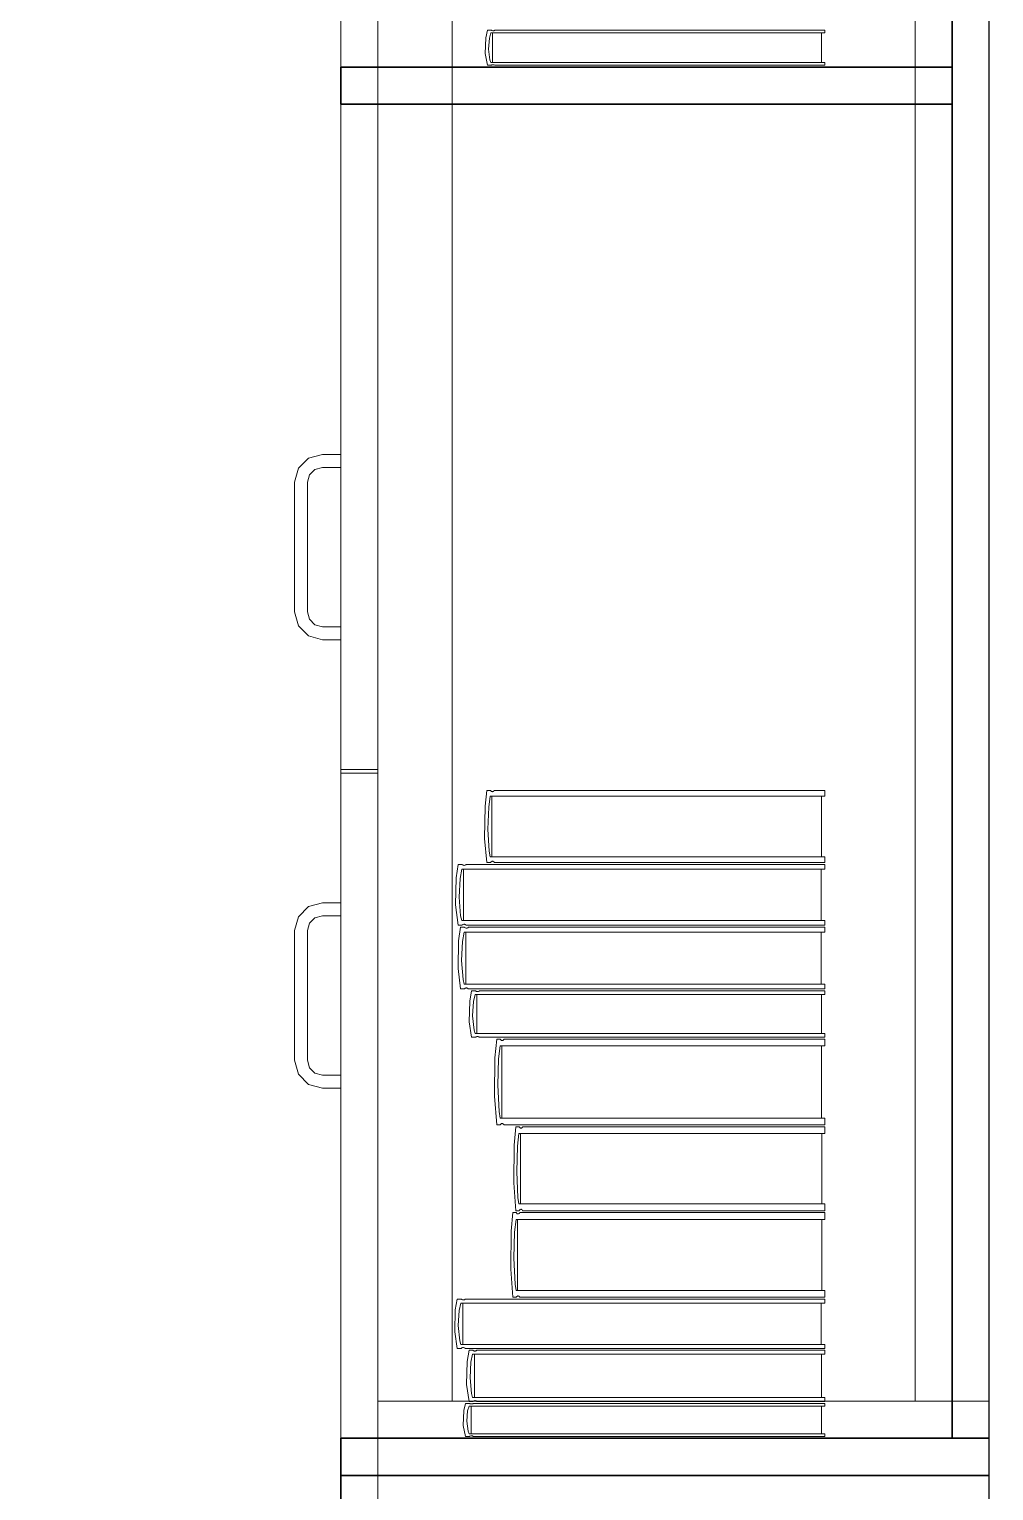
# Model space of a CAD drawing. Header units: inches. Extents: x -19 to 5698, y -728 to 92.
# Drawn here: x 316.702 to 317.223, y 34.516 to 35.305 of the extents above; entities that cross this region are included whole.
import ezdxf

# ---------------------------------------------------------------- set-up
doc = ezdxf.new("R2010")
doc.units = ezdxf.units.IN
doc.header["$MEASUREMENT"] = 0
doc.set_wipeout_variables(frame=1)
doc.linetypes.add('Wipeout_Contour', pattern=[1, 0, -1])
for name, color, linetype in [('02 _ ARQ _ ZON _ Espacio.3D', 7, 'Continuous'), ('Acabado - Muros', 7, 'Continuous'), ('Interior - Mobiliario', 7, 'Continuous')]:
    doc.layers.add(name, color=color, linetype=linetype)

msp = doc.modelspace()

# ---------------------------------------------------------------- linework, layer by layer
at = {"layer": '02 _ ARQ _ ZON _ Espacio.3D', "color": 254, "linetype": 'Continuous', "lineweight": 0, "flags": 128}
msp.add_lwpolyline([(314.57005, 30.6), (315.07005, 30.6), (315.06967, 29.75), (317.22003, 29.74998), (317.22003, 39.74998), (315.80476, 39.75), (315.80366, 39.4), (315.07005, 39.4), (315.07003, 39), (314.57003, 39)], dxfattribs=at)
at = {"layer": 'Interior - Mobiliario', "color": 175, "linetype": 'Continuous', "lineweight": 13}
for p, q in [((316.89002, 36.0046), (316.89002, 34.5446)), ((317.20002, 34.5446), (317.20002, 36.0046)), ((316.94818, 35.30039), (316.94796, 35.29192)), ((316.94918, 35.30455), (316.94818, 35.30039)), ((316.95116, 35.30455), (316.94918, 35.30455)), ((316.9497, 35.29436), (316.95016, 35.3002)), ((316.95016, 35.3002), (316.951, 35.30303)), ((316.951, 35.30303), (317.13136, 35.30303)), ((316.95126, 35.30448), (316.95116, 35.30455)), ((316.95149, 35.30436), (316.95126, 35.30448)), ((316.95174, 35.30428), (316.95149, 35.30436)), ((316.952, 35.30424), (316.95174, 35.30428)), ((316.95227, 35.30423), (316.952, 35.30424)), ((316.95254, 35.30427), (316.95227, 35.30423)), ((316.95279, 35.30434), (316.95254, 35.30427)), ((316.95303, 35.30445), (316.95279, 35.30434)), ((316.95318, 35.30455), (316.95303, 35.30445)), ((317.13136, 35.30455), (316.95318, 35.30455)), ((317.13136, 35.30303), (317.13136, 35.30455)), ((316.95046, 35.28856), (316.9497, 35.29436)), ((316.84703, 35.0681), (316.85252, 35.07359)), ((316.85252, 35.07359), (316.86002, 35.0756)), ((316.86002, 35.0686), (316.85602, 35.06753)), ((316.86002, 35.0756), (316.87002, 35.0756)), ((316.87002, 35.0686), (316.86002, 35.0686)), ((316.87002, 35.0756), (316.87002, 35.0686)), ((316.84502, 35.0606), (316.84703, 35.0681)), ((316.84502, 34.9906), (316.84502, 35.0606)), ((316.85309, 35.0646), (316.85202, 35.0606)), ((316.85202, 35.0606), (316.85202, 34.9906)), ((316.85602, 35.06753), (316.85309, 35.0646)), ((316.84703, 34.9831), (316.84502, 34.9906)), ((316.85202, 34.9906), (316.85309, 34.9866)), ((316.85252, 34.97761), (316.84703, 34.9831)), ((316.85309, 34.9866), (316.85602, 34.98368)), ((316.85602, 34.98368), (316.86002, 34.9826)), ((316.86002, 34.9826), (316.87002, 34.9826)), ((316.87002, 34.9826), (316.87002, 34.9756)), ((316.86002, 34.9756), (316.85252, 34.97761)), ((316.87002, 34.9756), (316.86002, 34.9756)), ((316.87002, 34.9056), (316.89002, 34.9056)), ((316.87002, 34.9036), (316.89002, 34.9036)), ((316.94883, 34.89423), (316.94783, 34.8857)), ((316.95081, 34.89423), (316.94883, 34.89423)), ((316.94982, 34.8853), (316.95066, 34.89112)), ((316.95066, 34.89112), (317.13136, 34.89112)), ((316.95092, 34.89408), (316.95081, 34.89423)), ((316.95115, 34.89384), (316.95092, 34.89408)), ((316.9514, 34.89368), (316.95115, 34.89384)), ((316.95166, 34.89359), (316.9514, 34.89368)), ((316.95157, 34.89112), (316.95157, 34.85847)), ((316.95193, 34.89358), (316.95166, 34.89359)), ((316.9522, 34.89365), (316.95193, 34.89358)), ((316.95245, 34.8938), (316.9522, 34.89365)), ((316.95269, 34.89402), (316.95245, 34.8938)), ((316.95284, 34.89423), (316.95269, 34.89402)), ((317.13136, 34.89423), (316.95284, 34.89423)), ((317.12954, 34.85847), (317.12954, 34.89112)), ((317.13136, 34.89112), (317.13136, 34.89423)), ((316.94783, 34.8857), (316.9476, 34.86832)), ((316.94935, 34.87333), (316.94982, 34.8853)), ((316.95011, 34.86141), (316.94935, 34.87333)), ((316.9476, 34.86832), (316.94883, 34.85536)), ((316.94883, 34.85536), (316.95081, 34.85536)), ((316.95066, 34.85847), (316.95011, 34.86141)), ((317.13136, 34.85847), (316.95066, 34.85847)), ((316.95081, 34.85536), (316.95096, 34.85556)), ((316.95096, 34.85556), (316.9512, 34.85579)), ((316.9512, 34.85579), (316.95146, 34.85593)), ((316.95146, 34.85593), (316.95172, 34.85601)), ((316.95172, 34.85601), (316.95199, 34.856)), ((316.95199, 34.856), (316.95225, 34.85591)), ((316.95225, 34.85591), (316.9525, 34.85574)), ((316.9525, 34.85574), (316.95273, 34.85551)), ((316.95273, 34.85551), (316.95284, 34.85536)), ((316.95284, 34.85536), (317.13136, 34.85536)), ((317.13136, 34.85536), (317.13136, 34.85847)), ((316.93325, 34.85436), (316.93217, 34.84715)), ((316.9354, 34.85436), (316.93325, 34.85436)), ((316.93432, 34.8468), (316.93523, 34.85173)), ((316.93523, 34.85173), (317.13136, 34.85173)), ((316.93551, 34.85423), (316.9354, 34.85436)), ((316.93576, 34.85403), (316.93551, 34.85423)), ((316.93604, 34.85389), (316.93576, 34.85403)), ((316.93632, 34.85381), (316.93604, 34.85389)), ((316.93622, 34.85173), (316.93622, 34.82412)), ((316.93661, 34.85381), (316.93632, 34.85381)), ((316.9369, 34.85387), (316.93661, 34.85381)), ((316.93718, 34.85399), (316.9369, 34.85387)), ((316.93743, 34.85418), (316.93718, 34.85399)), ((316.9376, 34.85436), (316.93743, 34.85418)), ((317.13136, 34.85436), (316.9376, 34.85436)), ((317.12938, 34.82412), (317.12938, 34.85173)), ((317.13136, 34.85173), (317.13136, 34.85436)), ((316.93217, 34.84715), (316.93192, 34.83245)), ((316.93382, 34.83669), (316.93432, 34.8468)), ((316.85252, 34.83159), (316.84703, 34.8261)), ((316.86002, 34.8336), (316.85252, 34.83159)), ((316.87002, 34.8336), (316.86002, 34.8336)), ((316.87002, 34.8266), (316.87002, 34.8336)), ((316.93192, 34.83245), (316.93325, 34.82149)), ((316.93464, 34.82661), (316.93382, 34.83669)), ((316.84703, 34.8261), (316.84502, 34.8186)), ((316.85309, 34.8226), (316.85602, 34.82553)), ((316.85602, 34.82553), (316.86002, 34.8266)), ((316.86002, 34.8266), (316.87002, 34.8266)), ((316.93523, 34.82412), (316.93464, 34.82661)), ((317.13136, 34.82412), (316.93523, 34.82412)), ((317.13136, 34.82149), (317.13136, 34.82412)), ((316.84502, 34.8186), (316.84502, 34.7486)), ((316.85202, 34.8186), (316.85309, 34.8226)), ((316.85202, 34.7486), (316.85202, 34.8186)), ((316.93325, 34.82149), (316.9354, 34.82149)), ((316.93456, 34.82049), (316.93348, 34.81316)), ((316.9367, 34.82049), (316.93456, 34.82049)), ((316.9354, 34.82149), (316.93557, 34.82166)), ((316.93557, 34.82166), (316.93582, 34.82185)), ((316.93562, 34.81281), (316.93653, 34.81781)), ((316.93582, 34.82185), (316.9361, 34.82198)), ((316.9361, 34.82198), (316.93639, 34.82204)), ((316.93639, 34.82204), (316.93668, 34.82203)), ((316.93653, 34.81781), (317.13136, 34.81781)), ((316.93668, 34.82203), (316.93697, 34.82195)), ((316.93681, 34.82036), (316.9367, 34.82049)), ((316.93706, 34.82015), (316.93681, 34.82036)), ((316.93697, 34.82195), (316.93724, 34.82181)), ((316.93733, 34.82001), (316.93706, 34.82015)), ((316.93724, 34.82181), (316.93749, 34.82161)), ((316.93761, 34.81994), (316.93733, 34.82001)), ((316.93749, 34.82161), (316.9376, 34.82149)), ((316.93751, 34.81781), (316.93751, 34.78976)), ((316.9376, 34.82149), (317.13136, 34.82149)), ((316.9379, 34.81993), (316.93761, 34.81994)), ((316.93819, 34.81999), (316.9379, 34.81993)), ((316.93846, 34.82012), (316.93819, 34.81999)), ((316.93872, 34.82031), (316.93846, 34.82012)), ((316.93888, 34.82049), (316.93872, 34.82031)), ((317.13136, 34.82049), (316.93888, 34.82049)), ((317.12939, 34.78976), (317.12939, 34.81781)), ((317.13136, 34.81781), (317.13136, 34.82049)), ((316.93348, 34.81316), (316.93324, 34.79823)), ((316.93512, 34.80253), (316.93562, 34.81281)), ((316.93594, 34.7923), (316.93512, 34.80253)), ((316.93324, 34.79823), (316.93456, 34.78709)), ((316.93653, 34.78976), (316.93594, 34.7923)), ((316.93456, 34.78709), (316.9367, 34.78709)), ((317.13136, 34.78976), (316.93653, 34.78976)), ((316.9367, 34.78709), (316.93686, 34.78727)), ((316.93686, 34.78727), (316.93711, 34.78746)), ((316.93711, 34.78746), (316.93739, 34.78759)), ((316.93739, 34.78759), (316.93768, 34.78765)), ((316.93768, 34.78765), (316.93797, 34.78764)), ((316.93797, 34.78764), (316.93825, 34.78757)), ((316.93825, 34.78757), (316.93852, 34.78742)), ((316.93852, 34.78742), (316.93877, 34.78722)), ((316.93877, 34.78722), (316.93888, 34.78709)), ((316.93888, 34.78709), (317.13136, 34.78709)), ((316.9406, 34.78609), (316.93956, 34.7806)), ((316.94268, 34.78609), (316.9406, 34.78609)), ((316.94278, 34.78599), (316.94268, 34.78609)), ((316.94302, 34.78584), (316.94278, 34.78599)), ((316.94329, 34.78574), (316.94302, 34.78584)), ((316.94356, 34.78568), (316.94329, 34.78574)), ((316.94384, 34.78567), (316.94356, 34.78568)), ((316.94412, 34.78572), (316.94384, 34.78567)), ((316.94439, 34.78581), (316.94412, 34.78572)), ((316.94463, 34.78596), (316.94439, 34.78581)), ((316.94479, 34.78609), (316.94463, 34.78596)), ((317.13136, 34.78609), (316.94479, 34.78609)), ((317.13136, 34.78709), (317.13136, 34.78976)), ((317.13136, 34.78409), (317.13136, 34.78609)), ((316.93956, 34.7806), (316.93932, 34.76939)), ((316.94115, 34.77262), (316.94163, 34.78033)), ((316.94163, 34.78033), (316.94251, 34.78409)), ((316.94251, 34.78409), (317.13136, 34.78409)), ((316.94346, 34.78409), (316.94346, 34.76304)), ((317.12945, 34.76304), (317.12945, 34.78409)), ((316.93932, 34.76939), (316.9406, 34.76103)), ((316.94194, 34.76494), (316.94115, 34.77262)), ((316.9406, 34.76103), (316.94268, 34.76103)), ((316.94251, 34.76304), (316.94194, 34.76494)), ((317.13136, 34.76304), (316.94251, 34.76304)), ((316.94268, 34.76103), (316.94283, 34.76117)), ((316.94283, 34.76117), (316.94308, 34.76131)), ((316.94308, 34.76131), (316.94335, 34.7614)), ((316.94335, 34.7614), (316.94362, 34.76145)), ((316.94362, 34.76145), (316.9439, 34.76144)), ((316.9439, 34.76144), (316.94418, 34.76139)), ((316.94418, 34.76139), (316.94444, 34.76128)), ((316.94444, 34.76128), (316.94468, 34.76113)), ((316.94468, 34.76113), (316.94479, 34.76103)), ((316.94479, 34.76103), (317.13136, 34.76103)), ((317.13136, 34.76103), (317.13136, 34.76304)), ((316.95417, 34.76003), (316.9532, 34.74988)), ((316.95609, 34.76003), (316.95417, 34.76003)), ((316.95512, 34.74939), (316.95594, 34.75633)), ((316.95594, 34.75633), (317.13136, 34.75633)), ((316.95619, 34.75985), (316.95609, 34.76003)), ((316.95642, 34.75957), (316.95619, 34.75985)), ((316.95666, 34.75937), (316.95642, 34.75957)), ((316.95692, 34.75927), (316.95666, 34.75937)), ((316.95683, 34.75633), (316.95683, 34.71743)), ((316.95718, 34.75926), (316.95692, 34.75927)), ((316.95743, 34.75934), (316.95718, 34.75926)), ((316.95768, 34.75952), (316.95743, 34.75934)), ((316.95791, 34.75978), (316.95768, 34.75952)), ((316.95806, 34.76003), (316.95791, 34.75978)), ((317.13136, 34.76003), (316.95806, 34.76003)), ((317.12959, 34.71743), (317.12959, 34.75633)), ((317.13136, 34.75633), (317.13136, 34.76003)), ((316.84502, 34.7486), (316.84703, 34.7411)), ((316.85309, 34.7446), (316.85202, 34.7486)), ((316.9532, 34.74988), (316.95298, 34.72917)), ((316.95467, 34.73514), (316.95512, 34.74939)), ((316.84703, 34.7411), (316.85252, 34.73561)), ((316.85602, 34.74168), (316.85309, 34.7446)), ((316.86002, 34.7406), (316.85602, 34.74168)), ((316.87002, 34.7406), (316.86002, 34.7406)), ((316.87002, 34.7336), (316.87002, 34.7406)), ((316.85252, 34.73561), (316.86002, 34.7336)), ((316.86002, 34.7336), (316.87002, 34.7336)), ((316.95298, 34.72917), (316.95417, 34.71372)), ((316.95541, 34.72094), (316.95467, 34.73514)), ((316.95417, 34.71372), (316.95609, 34.71372)), ((316.95594, 34.71743), (316.95541, 34.72094)), ((317.13136, 34.71743), (316.95594, 34.71743)), ((316.95609, 34.71372), (316.95624, 34.71397)), ((316.95624, 34.71397), (316.95647, 34.71424)), ((316.95647, 34.71424), (316.95672, 34.71441)), ((316.95672, 34.71441), (316.95697, 34.7145)), ((316.95697, 34.7145), (316.95723, 34.71449)), ((316.95723, 34.71449), (316.95749, 34.71438)), ((316.95749, 34.71438), (316.95773, 34.71418)), ((316.95773, 34.71418), (316.95796, 34.7139)), ((316.95796, 34.7139), (316.95806, 34.71372)), ((316.95806, 34.71372), (317.13136, 34.71372)), ((317.13136, 34.71372), (317.13136, 34.71743)), ((316.96444, 34.71272), (316.96353, 34.70279)), ((316.96625, 34.71272), (316.96444, 34.71272)), ((316.96534, 34.70232), (316.96611, 34.7091)), ((316.96611, 34.7091), (317.13136, 34.7091)), ((316.96635, 34.71255), (316.96625, 34.71272)), ((316.96656, 34.71227), (316.96635, 34.71255)), ((316.96679, 34.71208), (316.96656, 34.71227)), ((316.96703, 34.71198), (316.96679, 34.71208)), ((316.96694, 34.7091), (316.96694, 34.67106)), ((316.96727, 34.71197), (316.96703, 34.71198)), ((316.96752, 34.71205), (316.96727, 34.71197)), ((316.96775, 34.71222), (316.96752, 34.71205)), ((316.96797, 34.71248), (316.96775, 34.71222)), ((316.9681, 34.71272), (316.96797, 34.71248)), ((317.13136, 34.71272), (316.9681, 34.71272)), ((317.12969, 34.67106), (317.12969, 34.7091)), ((317.13136, 34.7091), (317.13136, 34.71272)), ((316.96353, 34.70279), (316.96332, 34.68254)), ((316.96492, 34.68838), (316.96534, 34.70232)), ((316.96332, 34.68254), (316.96444, 34.66744)), ((316.96561, 34.6745), (316.96492, 34.68838)), ((316.96611, 34.67106), (316.96561, 34.6745)), ((316.96287, 34.66644), (316.96195, 34.65641)), ((316.9647, 34.66644), (316.96287, 34.66644)), ((316.96444, 34.66744), (316.96625, 34.66744)), ((316.9648, 34.66626), (316.9647, 34.66644)), ((316.96501, 34.66598), (316.9648, 34.66626)), ((316.96524, 34.66579), (316.96501, 34.66598)), ((316.96621, 34.66593), (316.96598, 34.66576)), ((317.13136, 34.67106), (316.96611, 34.67106)), ((316.96643, 34.66619), (316.96621, 34.66593)), ((316.96625, 34.66744), (316.96639, 34.66768)), ((316.96639, 34.66768), (316.96661, 34.66794)), ((316.96657, 34.66644), (316.96643, 34.66619)), ((317.13136, 34.66644), (316.96657, 34.66644)), ((316.96661, 34.66794), (316.96684, 34.66811)), ((316.96684, 34.66811), (316.96708, 34.6682)), ((316.96708, 34.6682), (316.96733, 34.66819)), ((316.96733, 34.66819), (316.96757, 34.66808)), ((316.96757, 34.66808), (316.9678, 34.66789)), ((316.9678, 34.66789), (316.96801, 34.66761)), ((316.96801, 34.66761), (316.9681, 34.66744)), ((316.9681, 34.66744), (317.13136, 34.66744)), ((317.13136, 34.66744), (317.13136, 34.67106)), ((317.13136, 34.66278), (317.13136, 34.66644)), ((316.96378, 34.65593), (316.96456, 34.66278)), ((316.96456, 34.66278), (317.13136, 34.66278)), ((316.96548, 34.66569), (316.96524, 34.66579)), ((316.9654, 34.66278), (316.9654, 34.62437)), ((316.96573, 34.66567), (316.96548, 34.66569)), ((316.96598, 34.66576), (316.96573, 34.66567)), ((317.12968, 34.62437), (317.12968, 34.66278)), ((316.96195, 34.65641), (316.96174, 34.63596)), ((316.96335, 34.64186), (316.96378, 34.65593)), ((316.96174, 34.63596), (316.96287, 34.62071)), ((316.96406, 34.62784), (316.96335, 34.64186)), ((316.96456, 34.62437), (316.96406, 34.62784)), ((316.93279, 34.61971), (316.9317, 34.61388)), ((316.93494, 34.61971), (316.93279, 34.61971)), ((316.93505, 34.61961), (316.93494, 34.61971)), ((316.93531, 34.61945), (316.93505, 34.61961)), ((316.93558, 34.61933), (316.93531, 34.61945)), ((316.93587, 34.61927), (316.93558, 34.61933)), ((316.93616, 34.61927), (316.93587, 34.61927)), ((316.93645, 34.61932), (316.93616, 34.61927)), ((316.93672, 34.61942), (316.93645, 34.61932)), ((316.93698, 34.61957), (316.93672, 34.61942)), ((316.93714, 34.61971), (316.93698, 34.61957)), ((317.13136, 34.61971), (316.93714, 34.61971)), ((316.96287, 34.62071), (316.9647, 34.62071)), ((317.13136, 34.62437), (316.96456, 34.62437)), ((316.9647, 34.62071), (316.96484, 34.62096)), ((316.96484, 34.62096), (316.96506, 34.62122)), ((316.96506, 34.62122), (316.96529, 34.62139)), ((316.96529, 34.62139), (316.96554, 34.62148)), ((316.96554, 34.62148), (316.96579, 34.62147)), ((316.96579, 34.62147), (316.96603, 34.62136)), ((316.96603, 34.62136), (316.96626, 34.62117)), ((316.96626, 34.62117), (316.96647, 34.62089)), ((316.96647, 34.62089), (316.96657, 34.62071)), ((316.96657, 34.62071), (317.13136, 34.62071)), ((317.13136, 34.62071), (317.13136, 34.62437)), ((317.13136, 34.61759), (317.13136, 34.61971)), ((316.9317, 34.61388), (316.93145, 34.602)), ((316.93335, 34.60543), (316.93386, 34.61361)), ((316.93386, 34.61361), (316.93477, 34.61759)), ((316.93477, 34.61759), (317.13136, 34.61759)), ((316.93576, 34.61759), (316.93576, 34.59527)), ((317.12938, 34.59527), (317.12938, 34.61759)), ((316.93418, 34.59728), (316.93335, 34.60543)), ((316.93145, 34.602), (316.93279, 34.59314)), ((316.93477, 34.59527), (316.93418, 34.59728)), ((317.13136, 34.59527), (316.93477, 34.59527)), ((317.13136, 34.59314), (317.13136, 34.59527)), ((316.93279, 34.59314), (316.93494, 34.59314)), ((316.93494, 34.59314), (316.93511, 34.59328)), ((316.93511, 34.59328), (316.93536, 34.59344)), ((316.93536, 34.59344), (316.93564, 34.59354)), ((316.93564, 34.59354), (316.93593, 34.59359)), ((316.93593, 34.59359), (316.93622, 34.59358)), ((316.93622, 34.59358), (316.93651, 34.59352)), ((316.93651, 34.59352), (316.93678, 34.59341)), ((316.93678, 34.59341), (316.93703, 34.59324)), ((316.93703, 34.59324), (316.93714, 34.59314)), ((316.93714, 34.59314), (317.13136, 34.59314)), ((316.9392, 34.59214), (316.93815, 34.58607)), ((316.94129, 34.59214), (316.9392, 34.59214)), ((316.94024, 34.58578), (316.94113, 34.58993)), ((316.94113, 34.58993), (317.13136, 34.58993)), ((316.9414, 34.59203), (316.94129, 34.59214)), ((316.94164, 34.59187), (316.9414, 34.59203)), ((316.94191, 34.59175), (316.94164, 34.59187)), ((316.94218, 34.59169), (316.94191, 34.59175)), ((316.94209, 34.58993), (316.94209, 34.56669)), ((316.94247, 34.59168), (316.94218, 34.59169)), ((316.94275, 34.59173), (316.94247, 34.59168)), ((316.94302, 34.59183), (316.94275, 34.59173)), ((316.94326, 34.59199), (316.94302, 34.59183)), ((316.94342, 34.59214), (316.94326, 34.59199)), ((317.13136, 34.59214), (316.94342, 34.59214)), ((317.12944, 34.56669), (317.12944, 34.58993)), ((317.13136, 34.58993), (317.13136, 34.59214)), ((316.93815, 34.58607), (316.93791, 34.5737)), ((316.93975, 34.57727), (316.94024, 34.58578)), ((316.93791, 34.5737), (316.9392, 34.56447)), ((316.94056, 34.56878), (316.93975, 34.57727)), ((316.89002, 34.5646), (316.93002, 34.5646)), ((316.93002, 34.5646), (317.18002, 34.5646)), ((316.93736, 34.56347), (316.9363, 34.55955)), ((316.93947, 34.56347), (316.93736, 34.56347)), ((316.9392, 34.56447), (316.94129, 34.56447)), ((316.93958, 34.5634), (316.93947, 34.56347)), ((316.93982, 34.56329), (316.93958, 34.5634)), ((316.94113, 34.56669), (316.94056, 34.56878)), ((317.13136, 34.56669), (316.94113, 34.56669)), ((316.94146, 34.56338), (316.94121, 34.56327)), ((316.94129, 34.56447), (316.94145, 34.56462)), ((316.94145, 34.56462), (316.9417, 34.56478)), ((316.94162, 34.56347), (316.94146, 34.56338)), ((317.13136, 34.56347), (316.94162, 34.56347)), ((316.9417, 34.56478), (316.94197, 34.56488)), ((316.94197, 34.56488), (316.94225, 34.56494)), ((316.94225, 34.56494), (316.94253, 34.56493)), ((316.94253, 34.56493), (316.94281, 34.56487)), ((316.94281, 34.56487), (316.94307, 34.56475)), ((316.94307, 34.56475), (316.94331, 34.56458)), ((316.94331, 34.56458), (316.94342, 34.56447)), ((316.94342, 34.56447), (317.13136, 34.56447)), ((317.13136, 34.56447), (317.13136, 34.56669)), ((317.13136, 34.56204), (317.13136, 34.56347)), ((316.9363, 34.55955), (316.93606, 34.55156)), ((316.93792, 34.55387), (316.93841, 34.55937)), ((316.93841, 34.55937), (316.9393, 34.56204)), ((316.9393, 34.56204), (317.13136, 34.56204)), ((316.94009, 34.56322), (316.93982, 34.56329)), ((316.94037, 34.56318), (316.94009, 34.56322)), ((316.94066, 34.56317), (316.94037, 34.56318)), ((316.94094, 34.56321), (316.94066, 34.56317)), ((316.94121, 34.56327), (316.94094, 34.56321)), ((316.89002, 34.5446), (317.20002, 34.5446))]:
    msp.add_line(p, q, dxfattribs=at)

# ---------------------------------------------------------------- next in the draw order: wipeouts: each hides what was drawn before it
at = {"color": 254, "linetype": 'Wipeout_Contour', "lineweight": 0, "ltscale": 9807.863312}
msp.add_wipeout([(316.87002, 35.2846), (316.87002, 35.2646), (317.20002, 35.2646), (317.20002, 35.2846)], dxfattribs=at).dxf.layer = 'Interior - Mobiliario'
at = {"color": 254, "linetype": 'Wipeout_Contour', "lineweight": 0, "ltscale": 9807.860044}
msp.add_wipeout([(316.87002, 34.5046), (317.22002, 34.5046), (317.22002, 34.5246), (316.87002, 34.5246)], dxfattribs=at).dxf.layer = 'Interior - Mobiliario'

# ---------------------------------------------------------------- next in the draw order: linework, layer by layer
at = {"layer": 'Interior - Mobiliario', "color": 175, "linetype": 'Continuous', "lineweight": 13}
for p, q in [((316.89002, 35.9846), (316.89002, 34.5646)), ((316.93002, 34.5646), (316.93002, 35.9846)), ((317.18002, 35.9846), (317.18002, 34.5646)), ((316.87002, 35.2846), (316.87002, 35.6436)), ((316.89002, 35.2846), (316.89002, 35.6436)), ((316.95191, 35.30303), (316.95191, 35.28712)), ((317.12954, 35.28712), (317.12954, 35.30303)), ((316.94796, 35.29192), (316.94918, 35.2856)), ((317.20002, 35.2846), (316.87002, 35.2846)), ((316.87002, 35.2846), (316.87002, 35.2646)), ((316.87002, 35.2846), (316.87002, 35.2646)), ((316.87002, 35.2846), (316.89002, 35.2846)), ((316.94918, 35.2856), (316.95116, 35.2856)), ((316.951, 35.28712), (316.95046, 35.28856)), ((317.13136, 35.28712), (316.951, 35.28712)), ((316.95116, 35.2856), (316.95131, 35.28571)), ((316.95131, 35.28571), (316.95154, 35.28581)), ((316.95154, 35.28581), (316.9518, 35.28589)), ((316.9518, 35.28589), (316.95206, 35.28592)), ((316.95206, 35.28592), (316.95233, 35.28592)), ((316.95233, 35.28592), (316.9526, 35.28587)), ((316.9526, 35.28587), (316.95285, 35.28579)), ((316.95285, 35.28579), (316.95308, 35.28568)), ((316.95308, 35.28568), (316.95318, 35.2856)), ((316.95318, 35.2856), (317.13136, 35.2856)), ((317.13136, 35.2856), (317.13136, 35.28712)), ((317.20002, 35.2646), (317.20002, 35.2846)), ((316.87002, 35.2646), (317.20002, 35.2646)), ((316.87002, 35.2646), (316.87002, 34.9056)), ((316.87002, 35.2646), (316.89002, 35.2646)), ((316.89002, 35.2646), (316.89002, 34.9056)), ((316.87002, 34.5046), (316.87002, 34.5246)), ((316.87002, 34.5246), (317.22002, 34.5246)), ((316.87002, 34.5246), (316.87002, 33.0246)), ((317.22002, 34.5246), (316.87002, 34.5246)), ((316.89002, 34.4846), (316.89002, 34.5246)), ((316.89002, 34.5246), (317.22002, 34.5246)), ((317.22002, 34.5246), (317.22002, 34.5046)), ((317.22002, 34.5246), (317.22002, 34.4846)), ((317.22002, 33.0246), (317.22002, 34.5246))]:
    msp.add_line(p, q, dxfattribs=at)
at = {"layer": 'Interior - Mobiliario', "color": 175, "linetype": 'Continuous', "lineweight": 30}
for p, q in [((316.87002, 35.2846), (317.20002, 35.2846)), ((316.87002, 35.2646), (316.87002, 35.2846)), ((317.20002, 35.2646), (317.20002, 35.2846)), ((316.87002, 35.2646), (317.20002, 35.2646)), ((316.87002, 34.5246), (317.22002, 34.5246)), ((316.87002, 34.5246), (316.87002, 34.5046)), ((317.22002, 34.5246), (317.22002, 34.5046))]:
    msp.add_line(p, q, dxfattribs=at)

# ---------------------------------------------------------------- next in the draw order: wipeouts: each hides what was drawn before it
at = {"color": 254, "linetype": 'Wipeout_Contour', "lineweight": 0, "ltscale": 9808.563667}
msp.add_wipeout([(317.20002, 36.0046), (317.20002, 34.5446), (317.22002, 34.5446), (317.22002, 36.0046)], dxfattribs=at).dxf.layer = 'Interior - Mobiliario'

# ---------------------------------------------------------------- next in the draw order: linework, layer by layer
at = {"layer": 'Interior - Mobiliario', "color": 175, "linetype": 'Continuous', "lineweight": 30}
for p, q in [((317.20002, 34.5446), (317.20002, 36.0046)), ((317.22002, 34.5446), (317.22002, 36.0046)), ((317.20002, 34.5446), (317.22002, 34.5446))]:
    msp.add_line(p, q, dxfattribs=at)
at = {"layer": 'Interior - Mobiliario', "color": 175, "linetype": 'Continuous', "lineweight": 13}
for p, q in [((317.20002, 36.0046), (317.20002, 34.5446)), ((317.22002, 34.5446), (317.22002, 36.0046)), ((317.22002, 34.5646), (317.22002, 35.9846)), ((317.20002, 35.2846), (316.87002, 35.2846)), ((317.20002, 35.2646), (317.20002, 35.2846)), ((316.87002, 35.2646), (317.20002, 35.2646)), ((317.18002, 34.5646), (317.22002, 34.5646)), ((317.20002, 34.5446), (317.22002, 34.5446))]:
    msp.add_line(p, q, dxfattribs=at)

# ---------------------------------------------------------------- next in the draw order: wipeouts: each hides what was drawn before it
at = {"color": 254, "linetype": 'Wipeout_Contour', "lineweight": 0, "ltscale": 9807.861171}
msp.add_wipeout([(316.87002, 34.5446), (316.87002, 34.5246), (317.22002, 34.5246), (317.22002, 34.5446)], dxfattribs=at).dxf.layer = 'Interior - Mobiliario'

# ---------------------------------------------------------------- next in the draw order: linework, layer by layer
at = {"layer": 'Interior - Mobiliario', "color": 175, "linetype": 'Continuous', "lineweight": 13}
for p, q in [((316.87002, 34.5246), (316.87002, 36.0246)), ((317.22002, 36.0246), (317.22002, 34.5246)), ((316.87002, 36.0046), (316.87002, 34.5446)), ((316.87002, 36.0046), (316.87002, 34.5446)), ((316.89002, 36.0046), (316.89002, 34.5446)), ((316.89002, 36.0046), (316.89002, 34.5446)), ((317.20002, 34.5446), (317.20002, 36.0046)), ((317.20002, 34.5446), (317.20002, 36.0046)), ((317.20002, 34.5446), (317.20002, 36.0046)), ((317.22002, 34.5446), (317.22002, 36.0046)), ((316.87002, 34.5446), (316.87002, 34.9036)), ((316.89002, 34.5446), (316.89002, 34.9036)), ((316.89002, 34.5646), (316.89002, 34.5246)), ((317.22002, 34.5246), (317.22002, 34.5646)), ((316.94027, 34.56204), (316.94027, 34.54703)), ((317.12942, 34.54703), (317.12942, 34.56204)), ((316.93606, 34.55156), (316.93736, 34.5456)), ((316.93873, 34.54839), (316.93792, 34.55387)), ((316.9393, 34.54703), (316.93873, 34.54839)), ((317.22002, 34.5446), (316.87002, 34.5446)), ((316.87002, 34.5446), (316.87002, 34.5246)), ((316.87002, 34.5446), (317.22002, 34.5446)), ((316.87002, 34.5446), (317.20002, 34.5446)), ((316.87002, 34.5446), (316.89002, 34.5446)), ((316.89002, 34.5446), (317.20002, 34.5446)), ((316.89002, 34.5446), (317.20002, 34.5446)), ((316.93736, 34.5456), (316.93947, 34.5456)), ((317.13136, 34.54703), (316.9393, 34.54703)), ((316.93947, 34.5456), (316.93963, 34.5457)), ((316.93963, 34.5457), (316.93988, 34.5458)), ((316.93988, 34.5458), (316.94015, 34.54587)), ((316.94015, 34.54587), (316.94043, 34.5459)), ((316.94043, 34.5459), (316.94072, 34.5459)), ((316.94072, 34.5459), (316.941, 34.54586)), ((316.941, 34.54586), (316.94127, 34.54578)), ((316.94127, 34.54578), (316.94151, 34.54567)), ((316.94151, 34.54567), (316.94162, 34.5456)), ((316.94162, 34.5456), (317.13136, 34.5456)), ((317.13136, 34.5456), (317.13136, 34.54703)), ((317.22002, 34.5246), (317.22002, 34.5446)), ((316.87002, 34.5246), (317.22002, 34.5246)), ((317.22002, 34.5246), (316.87002, 34.5246)), ((316.89002, 34.5246), (317.22002, 34.5246))]:
    msp.add_line(p, q, dxfattribs=at)
at = {"layer": 'Interior - Mobiliario', "color": 175, "linetype": 'Continuous', "lineweight": 30}
for p, q in [((316.87002, 34.5446), (317.22002, 34.5446)), ((316.87002, 34.5246), (316.87002, 34.5446)), ((317.22002, 34.5246), (317.22002, 34.5446)), ((316.87002, 34.5246), (317.22002, 34.5246))]:
    msp.add_line(p, q, dxfattribs=at)

# ---------------------------------------------------------------- next in the draw order: wipeouts: each hides what was drawn before it
at = {"color": 254, "linetype": 'Wipeout_Contour', "lineweight": 0, "ltscale": 14712.655362}
msp.add_wipeout([(317.27002, 35.72487), (317.22002, 35.72487), (317.22002, 33.59137), (317.25302, 33.59137), (317.25302, 33.57487), (317.27002, 33.57487)], dxfattribs=at).dxf.layer = 'Acabado - Muros'

# ---------------------------------------------------------------- next in the draw order: linework, layer by layer
at = {"layer": 'Acabado - Muros', "color": 251, "linetype": 'Continuous', "lineweight": 13, "flags": 128}
msp.add_lwpolyline([(317.22002, 33.59137), (317.22002, 35.72487)], dxfattribs=at)

doc.saveas('drawing.dxf')
